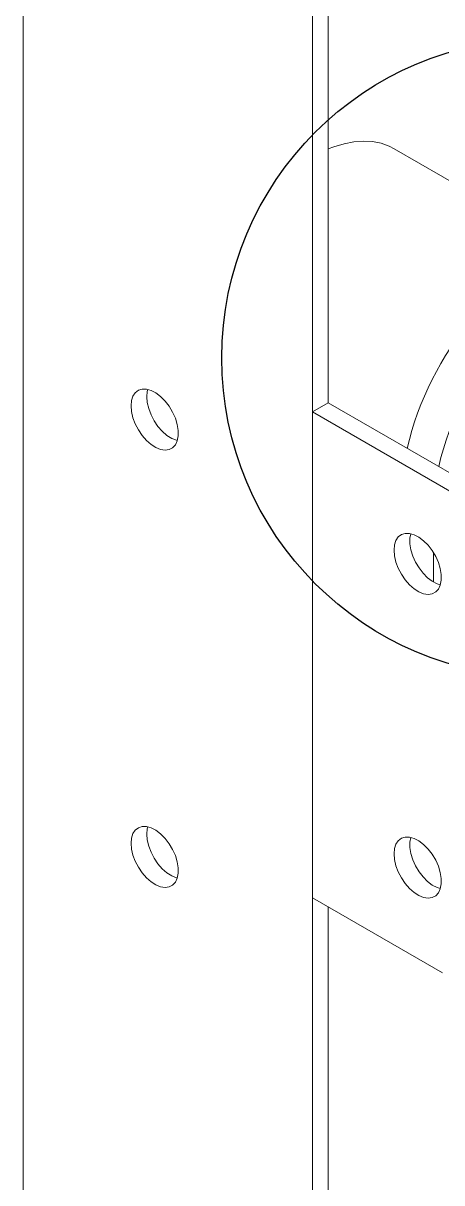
# Model space of a CAD drawing. Header units: millimetres. Extents: x -3124 to 13554, y -5049 to 691.
# Drawn here: x -1546 to -1433.4, y -3250.6 to -2938.9 of the extents above; entities that cross this region are included whole.
import ezdxf

# ---------------------------------------------------------------- set-up
doc = ezdxf.new("R2010")
doc.units = ezdxf.units.MM

msp = doc.modelspace()

# ---------------------------------------------------------------- linework, layer by layer
at = {"linetype": 'Continuous', "lineweight": 20}
for p, q in [((-1545.98262, -4156.73437), (-1545.98262, -2833.93828)), ((-1463.95824, -3040.92453), (-1463.95824, -2876.39152)), ((-1468.20086, -4201.63682), (-1468.20086, -2878.84073)), ((-1406.09209, -2995.77721), (-1446.20265, -2972.62187)), ((-1468.20086, -3043.37375), (-1463.95824, -3040.92453)), ((-1397.49021, -3079.2957), (-1463.95824, -3040.92453)), ((-1401.73284, -3081.74492), (-1468.20086, -3043.37375)), ((-1468.20086, -3043.37375), (-1468.20086, -3174.02025)), ((-1435.67399, -3081.16983), (-1435.67399, -3089.09772)), ((-1468.20086, -3174.02025), (-1433.2892, -3194.17432)), ((-1463.95824, -3472.87454), (-1463.95824, -3176.46953))]:
    msp.add_line(p, q, dxfattribs=at)
at = {"linetype": 'Continuous', "lineweight": 20, "flags": 128}
for points in [[(-1446.20265, -2972.62187), (-1447.57738, -2971.92171), (-1449.74857, -2971.14871), (-1452.06836, -2970.69432), (-1454.51802, -2970.56215), (-1457.07783, -2970.75346), (-1459.72722, -2971.2667), (-1462.44481, -2972.0975), (-1463.95824, -2972.68666)], [(-1516.99123, -3041.74527), (-1516.861, -3040.34109), (-1516.47552, -3039.1449), (-1515.85057, -3038.20551), (-1515.01185, -3037.56154), (-1513.99358, -3037.23915), (-1512.83749, -3037.25174), (-1511.59096, -3037.59864), (-1510.30497, -3038.26568), (-1509.03214, -3039.22562), (-1507.82463, -3040.43918), (-1506.73185, -3041.85653), (-1505.79855, -3043.41981), (-1505.063, -3045.06478), (-1504.55522, -3046.72436), (-1504.29601, -3048.33058), (-1504.29601, -3049.81754), (-1504.55522, -3051.12439), (-1505.063, -3052.1977), (-1505.79855, -3052.99352), (-1506.73185, -3053.47913), (-1507.82463, -3053.63488), (-1509.03214, -3053.45419), (-1510.30497, -3052.94454), (-1511.59096, -3052.12682), (-1512.83749, -3051.0345), (-1513.99358, -3049.7123), (-1515.01185, -3048.21434), (-1515.85057, -3046.6019), (-1516.47552, -3044.94096), (-1516.861, -3043.29971), (-1516.99123, -3041.74527)], [(-1512.74861, -3039.29605), (-1512.61837, -3037.89187), (-1512.4744, -3037.32018)], [(-1504.53756, -3051.06865), (-1504.78951, -3051.00497), (-1506.06235, -3050.49532), (-1507.34833, -3049.6776), (-1508.59487, -3048.58528), (-1509.75095, -3047.26308), (-1510.76922, -3045.76513), (-1511.60794, -3044.15268), (-1512.2329, -3042.49174), (-1512.61837, -3040.8505), (-1512.74861, -3039.29605)], [(-1446.28054, -3080.52428), (-1446.15031, -3079.1202), (-1445.76483, -3077.92391), (-1445.13988, -3076.98463), (-1444.30116, -3076.34055), (-1443.28289, -3076.01826), (-1442.12689, -3076.03071), (-1440.88027, -3076.37766), (-1439.59428, -3077.0447), (-1438.32145, -3078.00473), (-1437.11394, -3079.2182), (-1436.02116, -3080.63555), (-1435.08794, -3082.19878), (-1434.35231, -3083.84389), (-1433.84452, -3085.50348), (-1433.58532, -3087.1096), (-1433.58532, -3088.59655), (-1433.84452, -3089.9034), (-1434.35231, -3090.97671), (-1435.08794, -3091.77248), (-1436.02116, -3092.25825), (-1437.11394, -3092.4139), (-1438.32145, -3092.2332), (-1439.59428, -3091.72365), (-1440.88027, -3090.90593), (-1442.12689, -3089.81356), (-1443.28289, -3088.49141), (-1444.30116, -3086.99336), (-1445.13988, -3085.38092), (-1445.76483, -3083.72007), (-1446.15031, -3082.07882), (-1446.28054, -3080.52428)], [(-1441.76371, -3076.09929), (-1442.00529, -3077.35042), (-1442.00529, -3078.83737), (-1441.74609, -3080.44349), (-1441.2383, -3082.10308), (-1440.50267, -3083.74819), (-1439.56937, -3085.31147), (-1438.47667, -3086.72877), (-1437.26917, -3087.94224), (-1435.99633, -3088.90227), (-1434.71026, -3089.56936), (-1433.82695, -3089.84772)], [(-1516.99123, -3159.32708), (-1516.861, -3157.923), (-1516.47552, -3156.72671), (-1515.85057, -3155.78743), (-1515.01185, -3155.14335), (-1513.99358, -3154.82107), (-1512.83749, -3154.83356), (-1511.59096, -3155.18046), (-1510.30497, -3155.8476), (-1509.03214, -3156.80754), (-1507.82463, -3158.021), (-1506.73185, -3159.43845), (-1505.79855, -3161.00163), (-1505.063, -3162.64669), (-1504.55522, -3164.30628), (-1504.29601, -3165.9124), (-1504.29601, -3167.39936), (-1504.55522, -3168.70621), (-1505.063, -3169.77952), (-1505.79855, -3170.57534), (-1506.73185, -3171.06105), (-1507.82463, -3171.2167), (-1509.03214, -3171.03601), (-1510.30497, -3170.52646), (-1511.59096, -3169.70873), (-1512.83749, -3168.61641), (-1513.99358, -3167.29421), (-1515.01185, -3165.79616), (-1515.85057, -3164.18372), (-1516.47552, -3162.52288), (-1516.861, -3160.88163), (-1516.99123, -3159.32708)], [(-1512.74861, -3156.87787), (-1512.61837, -3155.47378), (-1512.4744, -3154.9021)], [(-1504.53756, -3168.65057), (-1504.78951, -3168.58679), (-1506.06235, -3168.07724), (-1507.34833, -3167.25952), (-1508.59487, -3166.16719), (-1509.75095, -3164.845), (-1510.76922, -3163.34694), (-1511.60794, -3161.7345), (-1512.2329, -3160.07366), (-1512.61837, -3158.43241), (-1512.74861, -3156.87787)], [(-1446.28054, -3162.17838), (-1446.15031, -3160.7742), (-1445.76483, -3159.57801), (-1445.13988, -3158.63872), (-1444.30116, -3157.99465), (-1443.28289, -3157.67226), (-1442.12689, -3157.68481), (-1440.88027, -3158.03175), (-1439.59428, -3158.6988), (-1438.32145, -3159.65873), (-1437.11394, -3160.8723), (-1436.02116, -3162.28965), (-1435.08794, -3163.85288), (-1434.35231, -3165.49799), (-1433.84452, -3167.15757), (-1433.58532, -3168.7637), (-1433.58532, -3170.25065), (-1433.84452, -3171.5575), (-1434.35231, -3172.63081), (-1435.08794, -3173.42658), (-1436.02116, -3173.91225), (-1437.11394, -3174.06799), (-1438.32145, -3173.8873), (-1439.59428, -3173.37765), (-1440.88027, -3172.56003), (-1442.12689, -3171.46766), (-1443.28289, -3170.14541), (-1444.30116, -3168.64746), (-1445.13988, -3167.03501), (-1445.76483, -3165.37417), (-1446.15031, -3163.73282), (-1446.28054, -3162.17838)], [(-1441.76371, -3157.75339), (-1442.00529, -3159.00452), (-1442.00529, -3160.49147), (-1441.74609, -3162.09759), (-1441.2383, -3163.75718), (-1440.50267, -3165.40229), (-1439.56937, -3166.96547), (-1438.47667, -3168.38287), (-1437.26917, -3169.59633), (-1435.99633, -3170.55627), (-1434.71026, -3171.22346), (-1433.82695, -3171.50172)]]:
    msp.add_lwpolyline(points, dxfattribs=at)
msp.add_circle((-1406.76307, -3028.86289), 85.82821)
at = {"linetype": 'Continuous', "lineweight": 20}
for centre in [(-1362.08334, -3071.91839), (-1353.59808, -3076.81683)]:
    msp.add_arc(centre, 82.80988, 139.6017353, 166.9157433, dxfattribs=at)

doc.saveas('drawing.dxf')
